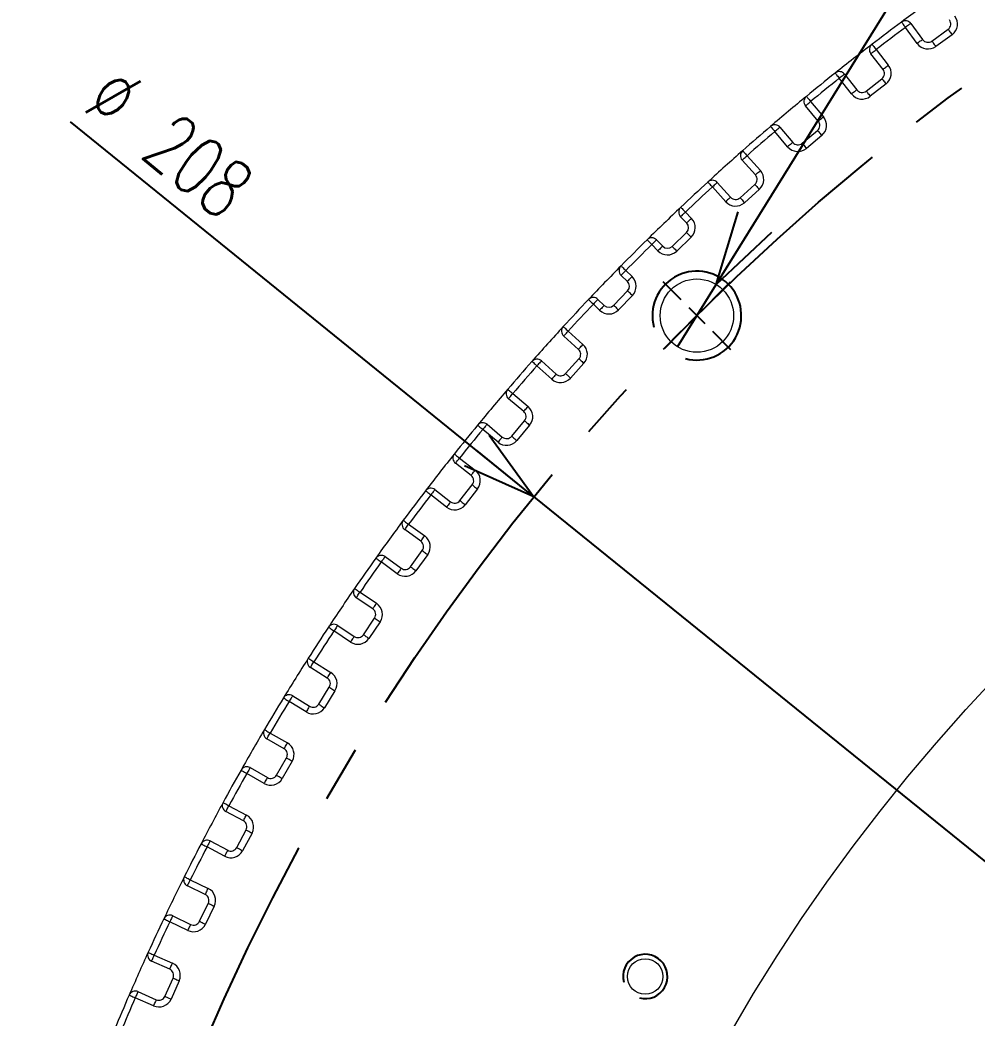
# Model space of a CAD drawing. Header units: millimetres. Extents: x 37 to 851, y 144 to 480.
# Drawn here: x 599.01 to 642.08, y 361.48 to 406.4 of the extents above; entities that cross this region are included whole.
import ezdxf

# ---------------------------------------------------------------- set-up
doc = ezdxf.new("R2010")
doc.units = ezdxf.units.MM
doc.linetypes.add('CENTERX2', pattern=[20.32, 12.7, -2.54, 2.54, -2.54])
doc.layers.add('FORMAT', color=7, linetype='Continuous')
doc.styles.add('SLDTEXTSTYLE0', font='TXT', dxfattribs={"width": 0.7, "bigfont": 'bigfont'})
doc.styles.add('SLDTEXTSTYLE1', font='TXT', dxfattribs={"width": 0.633333, "bigfont": 'bigfont'})
doc.dimstyles.new('SLDDIMSTYLE4', dxfattribs={"dimtxt": 3.031684, "dimasz": 3.302, "dimexe": 0, "dimexo": 0.0625, "dimgap": 0.757921, "dimtad": 1, "dimdec": 1, "dimrnd": 1e-09, "dimzin": 12, "dimdsep": 46, "dimtxsty": 'SLDTEXTSTYLE0', "dimblk1": 'NONE', "dimblk2": 'OPEN30', "dimsah": 1, "dimcen": 0, "dimadec": 0, "dimazin": 3, "dimtfac": 1, "dimtdec": 1, "dimtmove": 0, "dimatfit": 3, "dimldrblk": 'NONE', "dimfxl": 1, "dimfrac": 2, "dimtolj": 1, "dimtzin": 12, "dimarcsym": 0})
doc.dimstyles.new('SLDDIMSTYLE6', dxfattribs={"dimtxt": 3.031684, "dimasz": 3.302, "dimexe": 0, "dimexo": 0.0625, "dimgap": 0.757921, "dimtad": 0, "dimtih": 1, "dimtoh": 1, "dimdec": 0, "dimrnd": 1e-09, "dimzin": 12, "dimdsep": 46, "dimtxsty": 'SLDTEXTSTYLE0', "dimblk1": 'NONE', "dimblk2": 'OPEN30', "dimsah": 1, "dimcen": 0, "dimadec": 0, "dimazin": 3, "dimtfac": 1, "dimtdec": 1, "dimtmove": 0, "dimatfit": 3, "dimldrblk": 'NONE', "dimfxl": 1, "dimfrac": 2, "dimtolj": 1, "dimtzin": 12, "dimarcsym": 0})

# ---------------------------------------------------------------- blocks, each defined once
blk = doc.blocks.new('_OPEN30')
at = {"color": 0, "linetype": 'ByBlock', "lineweight": -2}
for p, q in [((-1, 0.267949), (0, 0)), ((0, 0), (-1, -0.267949)), ((0, 0), (-1, 0))]:
    blk.add_line(p, q, dxfattribs=at)
blk = doc.blocks.new('*D12')
at = {"layer": 'FORMAT'}
for q in [(601.281, 401.808), (783.884, 254.165)]:
    blk.add_line((622.14, 384.943), q, dxfattribs=at)
at = {"layer": 'FORMAT', "xscale": 3.302, "yscale": 3.302, "rotation": 321.0429598271}
blk.add_blockref('_OPEN30', (622.14, 384.943, 0.1), dxfattribs=at)
at = {"layer": 'FORMAT', "char_height": 2.6458, "attachment_point": 1, "rotation": 321.043, "style": 'SLDTEXTSTYLE0'}
for s, insert in [('%%c', (603.425, 404.46, 0.1)), ('208', (606.031, 402.353, 0.1))]:
    blk.add_mtext(s, dxfattribs=dict(at, insert=insert))
blk = doc.blocks.new('_NONE')
blk = doc.blocks.new('*D14')
at = {"layer": 'FORMAT'}
for p, q in [((630.343, 394.495), (679.401, 473.598)), ((679.401, 473.598), (690.906, 473.598)), ((628.603, 391.691), (630.343, 394.495))]:
    blk.add_line(p, q, dxfattribs=at)
at = {"layer": 'FORMAT', "xscale": 3.302, "yscale": 3.302, "rotation": 238.193453906}
blk.add_blockref('_OPEN30', (630.343, 394.495, 53.59), dxfattribs=at)
at = {"layer": 'FORMAT', "insert": (680.989, 477.009, 53.59), "char_height": 2.6458, "attachment_point": 1, "style": 'SLDTEXTSTYLE1'}
blk.add_mtext('4 x M4', dxfattribs=at)
blk = doc.blocks.new('SW_CENTERMARKSYMBOL_3')
at = {"layer": 'FORMAT', "color": 0}
for p, q in [((-0.707, 0.707), (-1.52, 1.52)), ((0.707, 0.707), (1.52, 1.52)), ((0, 0), (-0.354, 0.354)), ((0, 0), (-0.354, -0.354)), ((0, 0), (0.354, 0.354)), ((0, 0), (0.354, -0.354)), ((-0.707, -0.707), (-1.52, -1.52)), ((0.707, -0.707), (1.52, -1.52))]:
    blk.add_line(p, q, dxfattribs=at)

msp = doc.modelspace()

# ---------------------------------------------------------------- linework, layer by layer
at = {"color": 7, "linetype": 'Continuous', "lineweight": 15}
for p, q in [((639.38731, 405.33971), (638.86131, 406.06369)), ((639.10401, 406.24002), (639.63001, 405.51605)), ((640.04905, 405.44968), (640.77717, 405.97868)), ((640.95351, 405.73598), (640.22539, 405.20697)), ((637.8506, 404.17517), (637.29966, 404.88034)), ((637.53606, 405.06504), (638.08701, 404.35987)), ((636.11764, 403.95685), (636.66859, 403.25167)), ((636.43218, 403.06697), (635.88124, 403.77215)), ((637.08969, 403.19997), (637.7989, 403.75407)), ((637.9836, 403.51766), (637.27439, 402.96357)), ((634.93706, 401.8495), (634.36184, 402.53502)), ((634.59165, 402.72786), (635.16687, 402.04235)), ((633.21277, 401.57085), (633.78799, 400.88532)), ((633.55817, 400.69249), (632.98296, 401.37801)), ((634.21064, 400.84835), (634.90008, 401.42686)), ((635.09292, 401.19704), (634.40348, 400.61853)), ((631.7306, 400.28935), (632.3294, 399.62432)), ((632.10645, 399.42359), (631.50766, 400.08861)), ((630.76879, 398.21915), (630.17, 398.88418)), ((630.39294, 399.08491), (630.99173, 398.41989)), ((631.41542, 398.39769), (632.08425, 398.9999)), ((632.28498, 398.77696), (631.61616, 398.17474)), ((629.0149, 397.26002), (628.74059, 397.54408)), ((628.9564, 397.75247), (629.23071, 397.46842)), ((628.36009, 396.21063), (629.0075, 396.83582)), ((629.21589, 396.62002), (628.56849, 395.99483)), ((627.72009, 396.00964), (627.44579, 396.2937)), ((627.66158, 396.50209), (627.93589, 396.21804)), ((626.34808, 394.63022), (626.06402, 394.90453)), ((626.27242, 395.12033), (626.55647, 394.84602)), ((625.73029, 393.55861), (626.35548, 394.20602)), ((626.57128, 393.99762), (625.94609, 393.35022)), ((625.09769, 393.33541), (624.81364, 393.60971)), ((625.02203, 393.82552), (625.30609, 393.55121)), ((624.14622, 391.57438), (623.4812, 392.17317)), ((623.68193, 392.39611), (624.34696, 391.79732)), ((622.94179, 390.23672), (622.27676, 390.83551)), ((622.4775, 391.05846), (623.14252, 390.45966)), ((623.56621, 390.48186), (624.16842, 391.15069)), ((624.39137, 390.94995), (623.78915, 390.28113)), ((621.1881, 389.58315), (621.87362, 389.00794)), ((621.68079, 388.77812), (620.99527, 389.35334)), ((620.03109, 388.20427), (620.71661, 387.62905)), ((621.13926, 387.66603), (621.71776, 388.35547)), ((621.94758, 388.16263), (621.36907, 387.47319)), ((620.52376, 387.39924), (619.83825, 387.97446)), ((619.31444, 385.89752), (618.60926, 386.44847)), ((618.79396, 386.68487), (619.49914, 386.13393)), ((618.81205, 384.76722), (619.36614, 385.47642)), ((618.20625, 384.4791), (617.50107, 385.03005)), ((617.68577, 385.26645), (618.39095, 384.71551)), ((619.60254, 385.29172), (619.04845, 384.58252)), ((616.50242, 383.7048), (617.2264, 383.1788)), ((617.05006, 382.9361), (616.32609, 383.4621)), ((615.44441, 382.24857), (616.16839, 381.72257)), ((616.58743, 381.78894), (617.11643, 382.51706)), ((617.35914, 382.34073), (616.83013, 381.61261)), ((615.99205, 381.47987), (615.26808, 382.00587)), ((614.31629, 380.64657), (615.05818, 380.14616)), ((614.89042, 379.89745), (614.14853, 380.39786)), ((613.30975, 379.15431), (614.05163, 378.65389)), ((614.4681, 378.73485), (614.97138, 379.48098)), ((615.22009, 379.31322), (614.71681, 378.56709)), ((613.88387, 378.40518), (613.14198, 378.90559)), ((612.23822, 377.51392), (612.99712, 377.0397)), ((612.83815, 376.78529), (612.07924, 377.2595)), ((611.28437, 375.98743), (612.04327, 375.51321)), ((612.45666, 375.60865), (612.93358, 376.37189)), ((613.188, 376.21292), (612.71107, 375.44968)), ((611.88429, 375.2588), (611.12539, 375.73301)), ((610.27074, 374.31064), (611.04573, 373.8632)), ((610.89573, 373.60339), (610.12073, 374.05083)), ((610.55554, 372.41416), (611.00554, 373.19358)), ((611.26534, 373.04358), (610.81534, 372.26416)), ((609.99573, 372.04454), (609.22074, 372.49199)), ((609.37074, 372.75179), (610.14573, 372.30435)), ((608.41625, 371.04065), (609.20638, 370.62053)), ((609.06554, 370.35564), (608.27541, 370.77577)), ((608.76706, 369.15527), (609.18958, 369.94992)), ((609.45447, 369.80908), (609.03194, 369.01442)), ((607.5712, 369.45134), (608.36133, 369.03122)), ((608.22049, 368.76634), (607.43036, 369.18646)), ((607.34982, 367.04601), (606.5455, 367.43829)), ((606.67701, 367.70793), (607.48133, 367.31564)), ((607.09341, 365.83594), (607.48794, 366.64486)), ((607.75758, 366.51335), (607.36304, 365.70443)), ((605.88795, 366.0901), (606.69226, 365.69781)), ((606.56075, 365.42818), (605.75643, 365.82047)), ((605.05514, 364.31655), (605.87266, 363.95257)), ((605.75064, 363.6785), (604.93313, 364.04248)), ((605.53662, 362.46023), (605.90268, 363.28242)), ((606.17675, 363.1604), (605.81069, 362.33821)), ((604.32302, 362.67216), (605.14054, 362.30819)), ((605.01851, 362.03412), (604.20099, 362.3981))]:
    msp.add_line(p, q, dxfattribs=at)
at = {"color": 7, "linetype": 'Continuous', "lineweight": 15, "flags": 128}
for points in [[(638.68262, 406.30466), (638.68605, 406.30003), (638.69622, 406.28632), (638.71273, 406.26405), (638.73496, 406.23408), (638.76203, 406.19757), (638.79293, 406.1559), (638.82645, 406.1107), (638.86131, 406.06369)], [(639.10401, 406.24002), (639.09935, 406.23663), (639.08554, 406.2266), (639.06311, 406.2103), (639.03293, 406.18837), (638.99615, 406.16165), (638.95419, 406.13117), (638.90866, 406.09809), (638.86131, 406.06369)], [(640.77717, 405.97868), (640.78056, 405.97402), (640.79059, 405.96021), (640.80689, 405.93778), (640.82882, 405.9076), (640.85554, 405.87082), (640.88603, 405.82886), (640.9191, 405.78333), (640.95351, 405.73598)], [(637.35368, 405.30324), (637.35718, 405.29865), (637.36756, 405.2851), (637.38441, 405.26309), (637.4071, 405.23347), (637.43473, 405.19737), (637.46626, 405.15619), (637.50048, 405.11151), (637.53606, 405.06504)], [(639.63001, 405.51605), (639.62535, 405.51266), (639.61154, 405.50262), (639.58911, 405.48633), (639.55892, 405.4644), (639.52215, 405.43767), (639.48019, 405.40719), (639.43466, 405.37411), (639.38731, 405.33971)], [(640.04905, 405.44968), (640.05244, 405.44501), (640.06248, 405.4312), (640.07877, 405.40877), (640.1007, 405.37859), (640.12743, 405.34181), (640.15791, 405.29985), (640.19099, 405.25432), (640.22539, 405.20697)], [(637.29966, 404.88034), (637.3042, 404.88389), (637.31766, 404.8944), (637.3395, 404.91147), (637.3689, 404.93444), (637.40472, 404.96242), (637.4456, 404.99436), (637.48994, 405.02901), (637.53606, 405.06504)], [(637.8506, 404.17517), (637.85515, 404.17871), (637.8686, 404.18923), (637.89044, 404.20629), (637.91984, 404.22926), (637.95567, 404.25725), (637.99654, 404.28918), (638.04088, 404.32383), (638.08701, 404.35987)], [(635.69425, 404.00675), (635.69784, 404.00224), (635.70848, 403.98889), (635.72576, 403.96721), (635.74902, 403.93803), (635.77735, 403.90248), (635.80968, 403.86193), (635.84476, 403.81792), (635.88124, 403.77215)], [(636.11764, 403.95685), (636.1131, 403.9533), (636.09965, 403.94279), (636.0778, 403.92572), (636.0484, 403.90275), (636.01258, 403.87477), (635.97171, 403.84283), (635.92736, 403.80818), (635.88124, 403.77215)], [(637.7989, 403.75407), (637.80245, 403.74952), (637.81296, 403.73607), (637.83002, 403.71422), (637.85299, 403.68482), (637.88099, 403.649), (637.91292, 403.60812), (637.94756, 403.56378), (637.9836, 403.51766)], [(634.40107, 402.95954), (634.40472, 402.9551), (634.41557, 402.94191), (634.43319, 402.9205), (634.45689, 402.89168), (634.48576, 402.85658), (634.51872, 402.81652), (634.55447, 402.77306), (634.59165, 402.72786)], [(636.66859, 403.25167), (636.66405, 403.24813), (636.65059, 403.23761), (636.62875, 403.22055), (636.59935, 403.19758), (636.56352, 403.16959), (636.52265, 403.13766), (636.4783, 403.103), (636.43218, 403.06697)], [(637.08969, 403.19997), (637.09324, 403.19543), (637.10375, 403.18197), (637.12082, 403.16013), (637.14379, 403.13073), (637.17177, 403.09491), (637.20371, 403.05403), (637.23835, 403.00969), (637.27439, 402.96357)], [(634.36184, 402.53502), (634.36626, 402.53874), (634.37933, 402.5497), (634.40057, 402.56752), (634.42915, 402.59151), (634.46397, 402.62073), (634.50371, 402.65407), (634.54681, 402.69024), (634.59165, 402.72786)], [(634.93706, 401.8495), (634.94147, 401.85321), (634.95455, 401.86419), (634.97579, 401.882), (635.00437, 401.90599), (635.03919, 401.93521), (635.07893, 401.96855), (635.12204, 402.00472), (635.16687, 402.04235)], [(632.78789, 401.60593), (632.79164, 401.60155), (632.80274, 401.58858), (632.82077, 401.56752), (632.84503, 401.53917), (632.87458, 401.50464), (632.90831, 401.46523), (632.9449, 401.42247), (632.98296, 401.37801)], [(633.21277, 401.57085), (633.20835, 401.56714), (633.19528, 401.55617), (633.17405, 401.53835), (633.14546, 401.51436), (633.11063, 401.48514), (633.07091, 401.45181), (633.02779, 401.41563), (632.98296, 401.37801)], [(634.90008, 401.42686), (634.90379, 401.42244), (634.91476, 401.40936), (634.93258, 401.38813), (634.95656, 401.35955), (634.98578, 401.32472), (635.01912, 401.28499), (635.05529, 401.24188), (635.09292, 401.19704)], [(633.78799, 400.88532), (633.78358, 400.88162), (633.77049, 400.87065), (633.74926, 400.85283), (633.72068, 400.82885), (633.68586, 400.79962), (633.64612, 400.76629), (633.60301, 400.73011), (633.55817, 400.69249)], [(634.21064, 400.84835), (634.21435, 400.84394), (634.22532, 400.83085), (634.24314, 400.80962), (634.26712, 400.78104), (634.29634, 400.74621), (634.32968, 400.70648), (634.36585, 400.66337), (634.40348, 400.61853)], [(631.50766, 400.08861), (631.51194, 400.09247), (631.52463, 400.10389), (631.54523, 400.12244), (631.57296, 400.1474), (631.60674, 400.17782), (631.64528, 400.21253), (631.68711, 400.25019), (631.7306, 400.28935)], [(631.53205, 400.51424), (631.53586, 400.50992), (631.54716, 400.49712), (631.56551, 400.47634), (631.5902, 400.44837), (631.62029, 400.41429), (631.65462, 400.37541), (631.69186, 400.33322), (631.7306, 400.28935)], [(632.10645, 399.42359), (632.11074, 399.42744), (632.12342, 399.43887), (632.14402, 399.45741), (632.17175, 399.48238), (632.20554, 399.5128), (632.24408, 399.54751), (632.2859, 399.58516), (632.3294, 399.62432)], [(629.96709, 399.10515), (629.971, 399.10091), (629.98254, 399.08833), (630.00129, 399.06791), (630.02652, 399.04043), (630.05727, 399.00694), (630.09235, 398.96874), (630.13042, 398.92729), (630.17, 398.88418)], [(630.39294, 399.08491), (630.38866, 399.08106), (630.37597, 399.06963), (630.35537, 399.05109), (630.32764, 399.02612), (630.29386, 398.9957), (630.25532, 398.961), (630.21349, 398.92334), (630.17, 398.88418)], [(632.08425, 398.9999), (632.0881, 398.99562), (632.09953, 398.98293), (632.11807, 398.96233), (632.14304, 398.93461), (632.17346, 398.90082), (632.20817, 398.86228), (632.24582, 398.82046), (632.28498, 398.77696)], [(630.99173, 398.41989), (630.98745, 398.41603), (630.97476, 398.40461), (630.95416, 398.38606), (630.92644, 398.3611), (630.89265, 398.33068), (630.85411, 398.29597), (630.81229, 398.25831), (630.76879, 398.21915)], [(631.41542, 398.39769), (631.41928, 398.3934), (631.4307, 398.38072), (631.44925, 398.36011), (631.47421, 398.33239), (631.50463, 398.2986), (631.53934, 398.26006), (631.57699, 398.21823), (631.61616, 398.17474)], [(628.75011, 397.9703), (628.75408, 397.96611), (628.76581, 397.95372), (628.78488, 397.93359), (628.81053, 397.9065), (628.84179, 397.87349), (628.87746, 397.83583), (628.91615, 397.79497), (628.9564, 397.75247)], [(628.74059, 397.54408), (628.74474, 397.54808), (628.75702, 397.55994), (628.77697, 397.5792), (628.8038, 397.60512), (628.8365, 397.6367), (628.87382, 397.67272), (628.91429, 397.71182), (628.9564, 397.75247)], [(629.0149, 397.26002), (629.01905, 397.26403), (629.03133, 397.27589), (629.05127, 397.29514), (629.07811, 397.32106), (629.11081, 397.35264), (629.14812, 397.38867), (629.1886, 397.42776), (629.23071, 397.46842)], [(629.0075, 396.83582), (629.0115, 396.83168), (629.02336, 396.8194), (629.04262, 396.79946), (629.06854, 396.77262), (629.10012, 396.73992), (629.13614, 396.70261), (629.17524, 396.66213), (629.21589, 396.62002)], [(627.23529, 396.50745), (627.23934, 396.50335), (627.25132, 396.49118), (627.27076, 396.47143), (627.29695, 396.44485), (627.32884, 396.41245), (627.36523, 396.3755), (627.40472, 396.3354), (627.44579, 396.2937)], [(627.66158, 396.50209), (627.65744, 396.49809), (627.64516, 396.48623), (627.62522, 396.46697), (627.59838, 396.44105), (627.56568, 396.40947), (627.52837, 396.37345), (627.48788, 396.33435), (627.44579, 396.2937)], [(627.93589, 396.21804), (627.93175, 396.21403), (627.91946, 396.20217), (627.89953, 396.18291), (627.87269, 396.157), (627.83998, 396.12542), (627.80268, 396.08939), (627.76219, 396.05029), (627.72009, 396.00964)], [(628.36009, 396.21063), (628.3641, 396.20649), (628.37595, 396.19421), (628.39521, 396.17426), (628.42113, 396.14743), (628.45271, 396.11473), (628.48874, 396.07741), (628.52783, 396.03693), (628.56849, 395.99483)], [(626.05866, 395.33082), (626.06276, 395.32677), (626.07493, 395.31479), (626.09468, 395.29535), (626.12127, 395.26917), (626.15366, 395.23727), (626.19062, 395.20088), (626.23071, 395.16139), (626.27242, 395.12033)], [(626.06402, 394.90453), (626.06802, 394.90867), (626.07989, 394.92096), (626.09915, 394.94089), (626.12506, 394.96773), (626.15664, 395.00043), (626.19266, 395.03774), (626.23176, 395.07823), (626.27242, 395.12033)], [(626.34808, 394.63022), (626.35208, 394.63436), (626.36394, 394.64665), (626.3832, 394.66659), (626.40911, 394.69342), (626.44069, 394.72613), (626.47672, 394.76344), (626.51582, 394.80392), (626.55647, 394.84602)], [(626.35548, 394.20602), (626.35962, 394.20201), (626.3719, 394.19016), (626.39185, 394.1709), (626.41869, 394.14498), (626.45139, 394.1134), (626.4887, 394.07737), (626.52918, 394.03828), (626.57128, 393.99762)], [(624.59581, 393.816), (624.6, 393.81203), (624.61239, 393.8003), (624.63252, 393.78123), (624.65961, 393.75558), (624.69262, 393.72432), (624.73028, 393.68865), (624.77114, 393.64996), (624.81364, 393.60971)], [(625.02203, 393.82552), (625.01803, 393.82137), (625.00617, 393.80909), (624.98691, 393.78915), (624.96099, 393.76231), (624.92941, 393.72961), (624.89339, 393.6923), (624.85429, 393.65182), (624.81364, 393.60971)], [(625.30609, 393.55121), (625.30208, 393.54706), (625.29022, 393.53478), (625.27097, 393.51484), (625.24505, 393.488), (625.21347, 393.4553), (625.17744, 393.41799), (625.13835, 393.37751), (625.09769, 393.33541)], [(625.73029, 393.55861), (625.73443, 393.55461), (625.74671, 393.54275), (625.76666, 393.5235), (625.79349, 393.49757), (625.82619, 393.46599), (625.86351, 393.42997), (625.90398, 393.39088), (625.94609, 393.35022)], [(623.46096, 392.59902), (623.4652, 392.59512), (623.47778, 392.58357), (623.4982, 392.56482), (623.52568, 392.53959), (623.55917, 392.50884), (623.59737, 392.47376), (623.63882, 392.4357), (623.68193, 392.39611)], [(623.4812, 392.17317), (623.48505, 392.17745), (623.49648, 392.19014), (623.51502, 392.21074), (623.53999, 392.23847), (623.57041, 392.27225), (623.60512, 392.31079), (623.64277, 392.35262), (623.68193, 392.39611)], [(624.14622, 391.57438), (624.15008, 391.57866), (624.1615, 391.59135), (624.18005, 391.61195), (624.20501, 391.63968), (624.23543, 391.67346), (624.27014, 391.71201), (624.3078, 391.75383), (624.34696, 391.79732)], [(622.05187, 391.03406), (622.05619, 391.03025), (622.06899, 391.01895), (622.08977, 391.0006), (622.11774, 390.97591), (622.15182, 390.94582), (622.1907, 390.91149), (622.23289, 390.87425), (622.27676, 390.83551)], [(622.4775, 391.05846), (622.47364, 391.05417), (622.46222, 391.04148), (622.44367, 391.02088), (622.41871, 390.99315), (622.38829, 390.95937), (622.35358, 390.92083), (622.31592, 390.879), (622.27676, 390.83551)], [(624.16842, 391.15069), (624.17271, 391.14683), (624.1854, 391.13541), (624.206, 391.11686), (624.23372, 391.0919), (624.26751, 391.06148), (624.30605, 391.02678), (624.34788, 390.98912), (624.39137, 390.94995)], [(623.14252, 390.45966), (623.13867, 390.45538), (623.12724, 390.44269), (623.1087, 390.42209), (623.08373, 390.39436), (623.05331, 390.36057), (623.01861, 390.32203), (622.98095, 390.28021), (622.94179, 390.23672)], [(623.56621, 390.48186), (623.57049, 390.47801), (623.58318, 390.46658), (623.60378, 390.44804), (623.63151, 390.42307), (623.66529, 390.39265), (623.70384, 390.35794), (623.74566, 390.32029), (623.78915, 390.28113)], [(620.96018, 389.77822), (620.96456, 389.77447), (620.97753, 389.76337), (620.99859, 389.74534), (621.02694, 389.72108), (621.06147, 389.69153), (621.10088, 389.6578), (621.14364, 389.62121), (621.1881, 389.58315)], [(620.99527, 389.35334), (620.99897, 389.35776), (621.00994, 389.37083), (621.02777, 389.39207), (621.05175, 389.42065), (621.08097, 389.45548), (621.1143, 389.4952), (621.15048, 389.53832), (621.1881, 389.58315)], [(621.68079, 388.77812), (621.68449, 388.78253), (621.69546, 388.79562), (621.71329, 388.81685), (621.73726, 388.84543), (621.76649, 388.88026), (621.79982, 388.91999), (621.836, 388.9631), (621.87362, 389.00794)], [(619.60657, 388.16505), (619.61102, 388.16139), (619.6242, 388.15054), (619.64561, 388.13293), (619.67443, 388.10923), (619.70953, 388.08035), (619.74959, 388.04739), (619.79305, 388.01164), (619.83825, 387.97446)], [(620.03109, 388.20427), (620.02738, 388.19985), (620.01641, 388.18678), (619.99859, 388.16554), (619.9746, 388.13696), (619.94538, 388.10214), (619.91204, 388.06241), (619.87587, 388.0193), (619.83825, 387.97446)], [(621.71776, 388.35547), (621.72217, 388.35176), (621.73526, 388.34079), (621.75649, 388.32298), (621.78507, 388.29899), (621.8199, 388.26977), (621.85963, 388.23643), (621.90274, 388.20026), (621.94758, 388.16263)], [(620.71661, 387.62905), (620.7129, 387.62464), (620.70192, 387.61156), (620.68411, 387.59032), (620.66012, 387.56174), (620.6309, 387.52692), (620.59756, 387.48718), (620.56139, 387.44407), (620.52376, 387.39924)], [(621.13926, 387.66603), (621.14367, 387.66232), (621.15675, 387.65135), (621.17798, 387.63354), (621.20656, 387.60955), (621.24139, 387.58033), (621.28112, 387.54699), (621.32423, 387.51082), (621.36907, 387.47319)], [(618.55937, 386.87186), (618.56387, 386.86827), (618.57723, 386.85763), (618.59891, 386.84035), (618.62808, 386.81709), (618.66363, 386.78876), (618.70418, 386.75643), (618.74819, 386.72135), (618.79396, 386.68487)], [(618.60926, 386.44847), (618.61281, 386.45301), (618.62332, 386.46646), (618.64039, 386.48831), (618.66336, 386.51771), (618.69135, 386.55353), (618.72328, 386.5944), (618.75793, 386.63875), (618.79396, 386.68487)], [(619.31444, 385.89752), (619.31798, 385.90207), (619.3285, 385.91552), (619.34557, 385.93737), (619.36854, 385.96677), (619.39652, 386.00259), (619.42845, 386.04346), (619.46311, 386.08781), (619.49914, 386.13393)], [(619.36614, 385.47642), (619.37068, 385.47287), (619.38414, 385.46236), (619.40598, 385.44529), (619.43538, 385.42232), (619.47121, 385.39434), (619.51208, 385.36241), (619.55643, 385.32776), (619.60254, 385.29172)], [(617.26288, 385.21243), (617.26746, 385.20893), (617.28101, 385.19855), (617.30302, 385.1817), (617.33264, 385.15901), (617.36874, 385.13138), (617.40992, 385.09985), (617.4546, 385.06563), (617.50107, 385.03005)], [(617.68577, 385.26645), (617.68222, 385.26191), (617.67171, 385.24846), (617.65464, 385.22661), (617.63167, 385.19721), (617.60369, 385.16139), (617.57175, 385.12051), (617.5371, 385.07617), (617.50107, 385.03005)], [(618.39095, 384.71551), (618.3874, 384.71096), (618.37689, 384.69752), (618.35982, 384.67567), (618.33685, 384.64627), (618.30886, 384.61044), (618.27693, 384.56957), (618.24228, 384.52523), (618.20625, 384.4791)], [(618.81205, 384.76722), (618.81659, 384.76366), (618.83005, 384.75316), (618.85189, 384.73609), (618.88129, 384.71312), (618.91711, 384.68512), (618.95799, 384.65319), (619.00233, 384.61855), (619.04845, 384.58252)], [(616.26145, 383.88349), (616.26608, 383.88006), (616.27979, 383.86989), (616.30206, 383.85338), (616.33203, 383.83115), (616.36855, 383.80408), (616.41021, 383.77318), (616.45541, 383.73966), (616.50242, 383.7048)], [(616.32609, 383.4621), (616.32948, 383.46676), (616.33951, 383.48057), (616.35581, 383.503), (616.37774, 383.53318), (616.40446, 383.56996), (616.43494, 383.61192), (616.46803, 383.65745), (616.50242, 383.7048)], [(617.05006, 382.9361), (617.05345, 382.94077), (617.06349, 382.95457), (617.07979, 382.977), (617.10171, 383.00719), (617.12844, 383.04396), (617.15892, 383.08592), (617.192, 383.13146), (617.2264, 383.1788)], [(615.44441, 382.24857), (615.44102, 382.2439), (615.43099, 382.2301), (615.41469, 382.20767), (615.39277, 382.17748), (615.36605, 382.14071), (615.33556, 382.09875), (615.30248, 382.05321), (615.26808, 382.00587)], [(617.11643, 382.51706), (617.1211, 382.51367), (617.13491, 382.50363), (617.15734, 382.48734), (617.18752, 382.46541), (617.2243, 382.43869), (617.26626, 382.40821), (617.31179, 382.37512), (617.35914, 382.34073)], [(615.02366, 382.17983), (615.02836, 382.17648), (615.04227, 382.16658), (615.06486, 382.15051), (615.09525, 382.12888), (615.13229, 382.10252), (615.17454, 382.07244), (615.2204, 382.0398), (615.26808, 382.00587)], [(616.58743, 381.78894), (616.59209, 381.78555), (616.60591, 381.77552), (616.62833, 381.75923), (616.65851, 381.7373), (616.69529, 381.71057), (616.73725, 381.68009), (616.78278, 381.64701), (616.83013, 381.61261)], [(616.16839, 381.72257), (616.165, 381.71791), (616.15497, 381.7041), (616.13867, 381.68167), (616.11674, 381.65149), (616.09002, 381.61471), (616.05953, 381.57275), (616.02645, 381.52722), (615.99205, 381.47987)], [(614.06923, 380.81675), (614.07398, 380.81348), (614.08803, 380.80379), (614.11086, 380.78807), (614.14159, 380.76691), (614.17903, 380.74112), (614.22174, 380.7117), (614.26809, 380.67977), (614.31629, 380.64657)], [(614.14853, 380.39786), (614.15176, 380.40264), (614.1613, 380.4168), (614.17681, 380.43978), (614.19767, 380.47071), (614.22309, 380.5084), (614.25209, 380.5514), (614.28356, 380.59805), (614.31629, 380.64657)], [(614.89042, 379.89745), (614.89364, 379.90223), (614.90319, 379.91638), (614.91869, 379.93937), (614.93956, 379.9703), (614.96498, 380.00799), (614.99398, 380.05098), (615.02545, 380.09764), (615.05818, 380.14616)], [(613.30975, 379.15431), (613.30652, 379.14953), (613.29698, 379.13537), (613.28147, 379.11239), (613.26061, 379.08146), (613.23519, 379.04377), (613.20618, 379.00077), (613.17471, 378.95412), (613.14198, 378.90559)], [(614.97138, 379.48098), (614.97616, 379.47776), (614.99031, 379.46821), (615.01329, 379.45271), (615.04422, 379.43185), (615.08191, 379.40643), (615.12491, 379.37742), (615.17156, 379.34595), (615.22009, 379.31322)], [(612.89165, 379.07092), (612.89646, 379.06774), (612.91071, 379.05833), (612.93384, 379.04306), (612.96497, 379.0225), (613.00291, 378.99744), (613.04619, 378.96886), (613.09315, 378.93785), (613.14198, 378.90559)], [(614.05163, 378.65389), (614.04841, 378.64912), (614.03886, 378.63496), (614.02336, 378.61198), (614.0025, 378.58105), (613.97708, 378.54336), (613.94808, 378.50036), (613.9166, 378.45371), (613.88387, 378.40518)], [(614.4681, 378.73485), (614.47288, 378.73162), (614.48704, 378.72208), (614.51002, 378.70657), (614.54095, 378.68571), (614.57864, 378.66029), (614.62164, 378.63129), (614.66829, 378.59982), (614.71681, 378.56709)], [(611.98536, 377.67536), (611.99023, 377.67226), (612.00461, 377.66307), (612.02798, 377.64815), (612.05942, 377.62808), (612.09774, 377.60361), (612.14146, 377.5757), (612.18889, 377.54541), (612.23822, 377.51392)], [(612.07924, 377.2595), (612.08229, 377.26439), (612.09135, 377.27886), (612.10603, 377.30237), (612.1258, 377.33401), (612.14989, 377.37257), (612.17738, 377.41655), (612.2072, 377.46428), (612.23822, 377.51392)], [(612.83815, 376.78529), (612.8412, 376.79017), (612.85025, 376.80465), (612.86494, 376.82816), (612.88471, 376.8598), (612.9088, 376.89835), (612.93628, 376.94234), (612.9661, 376.99006), (612.99712, 377.0397)], [(611.28437, 375.98743), (611.28131, 375.98254), (611.27226, 375.96806), (611.25757, 375.94455), (611.2378, 375.91291), (611.21371, 375.87436), (611.18623, 375.83037), (611.1564, 375.78265), (611.12539, 375.73301)], [(612.93358, 376.37189), (612.93847, 376.36884), (612.95295, 376.35979), (612.97646, 376.3451), (613.0081, 376.32533), (613.04665, 376.30124), (613.09064, 376.27375), (613.13836, 376.24393), (613.188, 376.21292)], [(610.86944, 375.8895), (610.87435, 375.88649), (610.88892, 375.87759), (610.91257, 375.86313), (610.9444, 375.84367), (610.98318, 375.81995), (611.02744, 375.7929), (611.07545, 375.76354), (611.12539, 375.73301)], [(612.04327, 375.51321), (612.04021, 375.50832), (612.03116, 375.49385), (612.01647, 375.47034), (611.9967, 375.4387), (611.97261, 375.40014), (611.94513, 375.35616), (611.9153, 375.30843), (611.88429, 375.2588)], [(612.45666, 375.60865), (612.46154, 375.60559), (612.47602, 375.59655), (612.49953, 375.58186), (612.53117, 375.56209), (612.56973, 375.538), (612.61371, 375.51051), (612.66143, 375.48069), (612.71107, 375.44968)], [(610.0124, 374.46316), (610.01737, 374.46023), (610.03207, 374.45156), (610.05594, 374.43746), (610.08807, 374.41849), (610.12722, 374.39538), (610.17188, 374.36901), (610.22034, 374.34039), (610.27074, 374.31064)], [(610.12073, 374.05083), (610.12362, 374.05582), (610.13216, 374.07061), (610.14601, 374.09462), (610.16467, 374.12693), (610.1874, 374.16629), (610.21334, 374.21121), (610.24147, 374.25995), (610.27074, 374.31064)], [(610.89573, 373.60339), (610.89861, 373.60838), (610.90714, 373.62317), (610.92101, 373.64718), (610.93966, 373.67948), (610.96239, 373.71886), (610.98832, 373.76377), (611.01647, 373.81251), (611.04573, 373.8632)], [(611.00554, 373.19358), (611.01053, 373.1907), (611.02531, 373.18216), (611.04932, 373.1683), (611.08163, 373.14965), (611.121, 373.12692), (611.16592, 373.10098), (611.21466, 373.07284), (611.26534, 373.04358)], [(608.95948, 372.63944), (608.9645, 372.63661), (608.97936, 372.62822), (609.00351, 372.61459), (609.036, 372.59626), (609.07559, 372.57391), (609.12076, 372.54842), (609.16977, 372.52075), (609.22074, 372.49199)], [(609.37074, 372.75179), (609.36785, 372.7468), (609.35932, 372.73202), (609.34546, 372.70801), (609.3268, 372.6757), (609.30408, 372.63633), (609.27814, 372.59141), (609.25, 372.54267), (609.22074, 372.49199)], [(610.55554, 372.41416), (610.56053, 372.41128), (610.57531, 372.40274), (610.59932, 372.38888), (610.63163, 372.37022), (610.671, 372.3475), (610.71592, 372.32156), (610.76466, 372.29342), (610.81534, 372.26416)], [(610.14573, 372.30435), (610.14285, 372.29936), (610.13431, 372.28458), (610.12045, 372.26057), (610.10179, 372.22826), (610.07906, 372.18888), (610.05313, 372.14397), (610.02499, 372.09523), (609.99573, 372.04454)], [(608.15275, 371.18407), (608.15781, 371.18131), (608.17281, 371.17315), (608.19716, 371.1599), (608.22993, 371.14206), (608.26986, 371.12033), (608.31541, 371.09553), (608.36484, 371.06863), (608.41625, 371.04065)], [(608.27541, 370.77577), (608.27812, 370.78086), (608.28613, 370.79593), (608.29914, 370.82041), (608.31666, 370.85335), (608.338, 370.89349), (608.36235, 370.93928), (608.38877, 370.98897), (608.41625, 371.04065)], [(609.06554, 370.35564), (609.06825, 370.36074), (609.07626, 370.37581), (609.08928, 370.40029), (609.10679, 370.43323), (609.12814, 370.47337), (609.15249, 370.51916), (609.17891, 370.56885), (609.20638, 370.62053)], [(609.18958, 369.94992), (609.19467, 369.94721), (609.20974, 369.9392), (609.23423, 369.92618), (609.26717, 369.90867), (609.30731, 369.88733), (609.3531, 369.86297), (609.4028, 369.83655), (609.45447, 369.80908)], [(607.16411, 369.32471), (607.16923, 369.32205), (607.18438, 369.31419), (607.20899, 369.30141), (607.2421, 369.28422), (607.28244, 369.26327), (607.32847, 369.23937), (607.37842, 369.21343), (607.43036, 369.18646)], [(607.5712, 369.45134), (607.56849, 369.44626), (607.56048, 369.43118), (607.54747, 369.4067), (607.52995, 369.37376), (607.50861, 369.33362), (607.48426, 369.28783), (607.45784, 369.23814), (607.43036, 369.18646)], [(608.36133, 369.03122), (608.35863, 369.02613), (608.35061, 369.01106), (608.3376, 368.98658), (608.32009, 368.95364), (608.29874, 368.9135), (608.27439, 368.86771), (608.24797, 368.81801), (608.22049, 368.76634)], [(608.76706, 369.15527), (608.77215, 369.15256), (608.78722, 369.14454), (608.8117, 369.13153), (608.84464, 369.11402), (608.88478, 369.09267), (608.93058, 369.06832), (608.98027, 369.0419), (609.03194, 369.01442)], [(606.40867, 367.84207), (606.41382, 367.83949), (606.4291, 367.83186), (606.45389, 367.81946), (606.48726, 367.80278), (606.52793, 367.78245), (606.57432, 367.75926), (606.62466, 367.7341), (606.67701, 367.70793)], [(606.5455, 367.43829), (606.54802, 367.44348), (606.55551, 367.45882), (606.56766, 367.48374), (606.58402, 367.51727), (606.60395, 367.55813), (606.62669, 367.60475), (606.65136, 367.65533), (606.67701, 367.70793)], [(607.34982, 367.04601), (607.35234, 367.05118), (607.35982, 367.06653), (607.37198, 367.09145), (607.38833, 367.12498), (607.40826, 367.16584), (607.431, 367.21246), (607.45567, 367.26304), (607.48133, 367.31564)], [(607.48794, 366.64486), (607.49312, 366.64233), (607.50846, 366.63485), (607.53339, 366.62269), (607.56692, 366.60634), (607.60778, 366.58641), (607.65439, 366.56367), (607.70497, 366.539), (607.75758, 366.51335)], [(605.88795, 366.0901), (605.88541, 366.08492), (605.87793, 366.06958), (605.86578, 366.04466), (605.84943, 366.01113), (605.8295, 365.97027), (605.80676, 365.92365), (605.78209, 365.87307), (605.75643, 365.82047)], [(605.48553, 365.94934), (605.49073, 365.94687), (605.50615, 365.93953), (605.53118, 365.92762), (605.56488, 365.9116), (605.60593, 365.89206), (605.65276, 365.86978), (605.70358, 365.84561), (605.75643, 365.82047)], [(606.69226, 365.69781), (606.68973, 365.69263), (606.68225, 365.67729), (606.67009, 365.65237), (606.65374, 365.61884), (606.63381, 365.57798), (606.61107, 365.53136), (606.5864, 365.48078), (606.56075, 365.42818)], [(607.09341, 365.83594), (607.09859, 365.83341), (607.11393, 365.82593), (607.13885, 365.81378), (607.17238, 365.79742), (607.21324, 365.77749), (607.25986, 365.75476), (607.31044, 365.73008), (607.36304, 365.70443)], [(604.78228, 364.44123), (604.78753, 364.43884), (604.80305, 364.43174), (604.82827, 364.42022), (604.8622, 364.40472), (604.90355, 364.38582), (604.95072, 364.36426), (605.00191, 364.34087), (605.05514, 364.31655)], [(604.93313, 364.04248), (604.93547, 364.04775), (604.94241, 364.06334), (604.95369, 364.08867), (604.96887, 364.12276), (604.98735, 364.16429), (605.00845, 364.21167), (605.03134, 364.26308), (605.05514, 364.31655)], [(605.75064, 363.6785), (605.75298, 363.68377), (605.75992, 363.69937), (605.7712, 363.72469), (605.78638, 363.75878), (605.80487, 363.80031), (605.82597, 363.84769), (605.84885, 363.8991), (605.87266, 363.95257)], [(605.90268, 363.28242), (605.90794, 363.28007), (605.92355, 363.27313), (605.94887, 363.26186), (605.98295, 363.24668), (606.02449, 363.22819), (606.07187, 363.20709), (606.12327, 363.1842), (606.17675, 363.1604)], [(603.92576, 362.51745), (603.93105, 362.51515), (603.94671, 362.50836), (603.97214, 362.49733), (604.00637, 362.48249), (604.04808, 362.46441), (604.09567, 362.44377), (604.1473, 362.42139), (604.20099, 362.3981)], [(604.32302, 362.67216), (604.32067, 362.6669), (604.31373, 362.6513), (604.30246, 362.62598), (604.28728, 362.5919), (604.26879, 362.55036), (604.24769, 362.50298), (604.2248, 362.45157), (604.20099, 362.3981)], [(605.53662, 362.46023), (605.54188, 362.45788), (605.55748, 362.45094), (605.58281, 362.43966), (605.61689, 362.42449), (605.65842, 362.406), (605.7058, 362.3849), (605.75721, 362.36201), (605.81069, 362.33821)], [(605.14054, 362.30819), (605.13819, 362.30292), (605.13124, 362.28732), (605.11997, 362.262), (605.10479, 362.22791), (605.0863, 362.18638), (605.06521, 362.139), (605.04231, 362.08759), (605.01851, 362.03412)]]:
    msp.add_lwpolyline(points, dxfattribs=at)
at = {"color": 7, "linetype": 'Continuous', "lineweight": 15}
for centre, radius in [((703.01224, 319.55387), 83), ((629.47314, 393.09298), 1.65), ((627.14842, 363.35387), 0.8)]:
    msp.add_circle(centre, radius, dxfattribs=at)
for centre, radius, start, end in [((703.01224, 319.55387), 108, 125.4413972, 126.5586028), ((640.60083, 406.22139), 0.6, 306, 36), ((703.01224, 319.55387), 108, 126.5586028, 127.4413972), ((703.01224, 319.55387), 107.7, 126.5586028, 127.4413972), ((638.86131, 406.06369), 0.3, 36, 126.558603), ((640.60083, 406.22139), 0.3, 306, 36), ((703.01224, 319.55387), 108, 127.4413972, 128.5586028), ((637.53606, 405.06504), 0.3, 127.441397, 218), ((639.87272, 405.69238), 0.6, 216, 306), ((639.87272, 405.69238), 0.3, 216, 306), ((637.6142, 403.99047), 0.6, 308, 38), ((703.01224, 319.55387), 108, 128.5586028, 129.4413972), ((635.88124, 403.77215), 0.3, 38, 128.558603), ((637.6142, 403.99047), 0.3, 308, 38), ((703.01224, 319.55387), 107.7, 128.5586028, 129.4413972), ((703.01224, 319.55387), 108, 129.4413972, 130.5586028), ((634.59165, 402.72786), 0.3, 129.441397, 220), ((636.90499, 403.43637), 0.6, 218, 308), ((636.90499, 403.43637), 0.3, 218, 308), ((634.70724, 401.65667), 0.6, 310, 40), ((703.01224, 319.55387), 108, 130.5586028, 131.4413972), ((632.98296, 401.37801), 0.3, 40, 130.558603), ((634.70724, 401.65667), 0.3, 310, 40), ((703.01224, 319.55387), 107.7, 130.5586028, 131.4413972), ((634.0178, 401.07816), 0.6, 220, 310), ((634.0178, 401.07816), 0.3, 220, 310), ((703.01224, 319.55387), 108, 131.4413972, 132.5586028), ((631.7306, 400.28935), 0.3, 131.441397, 222), ((631.88351, 399.22285), 0.3, 312, 42), ((631.88351, 399.22285), 0.6, 312, 42), ((703.01224, 319.55387), 108, 132.5586028, 133.4413972), ((703.01224, 319.55387), 107.7, 132.5586028, 133.4413972), ((630.17, 398.88418), 0.3, 42, 132.558603), ((631.21468, 398.62063), 0.3, 222, 312), ((703.01224, 319.55387), 108, 133.4413972, 134.5586028), ((628.9564, 397.75248), 0.3, 133.441397, 224), ((631.21468, 398.62063), 0.6, 222, 312), ((628.7991, 397.05163), 0.3, 314, 44), ((628.7991, 397.05163), 0.6, 314, 44), ((627.44578, 396.29369), 0.3, 44, 134.558603), ((703.01224, 319.55387), 108, 134.5586028, 135.4413972), ((703.01224, 319.55387), 107.7, 134.5586028, 135.4413972), ((628.1517, 396.42643), 0.3, 224, 314), ((628.1517, 396.42643), 0.6, 224, 314), ((703.01224, 319.55387), 108, 135.4413972, 136.5586028), ((626.27242, 395.12033), 0.3, 135.441397, 226), ((626.13968, 394.41442), 0.6, 316, 46), ((626.13968, 394.41442), 0.3, 316, 46), ((624.81364, 393.60971), 0.3, 46, 136.558603), ((703.01224, 319.55387), 108, 136.5586028, 137.4413972), ((703.01224, 319.55387), 107.7, 136.5586028, 137.4413972), ((625.51448, 393.76701), 0.3, 226, 316), ((625.51448, 393.76701), 0.6, 226, 316), ((703.01224, 319.55387), 108, 137.4413972, 138.5586028), ((623.68193, 392.39611), 0.3, 137.441397, 228), ((623.94548, 391.35143), 0.6, 318, 48), ((623.94548, 391.35143), 0.3, 318, 48), ((703.01224, 319.55387), 108, 138.5586028, 139.4413972), ((703.01224, 319.55387), 107.7, 138.5586028, 139.4413972), ((622.27676, 390.83551), 0.3, 48, 138.558603), ((623.34326, 390.6826), 0.3, 228, 318), ((623.34326, 390.6826), 0.6, 228, 318), ((703.01224, 319.55387), 108, 139.4413972, 140.5586028), ((621.1881, 389.58315), 0.3, 139.441397, 230), ((621.48795, 388.54831), 0.6, 320, 50), ((621.48795, 388.54831), 0.3, 320, 50), ((703.01224, 319.55387), 108, 140.5586028, 141.4413972), ((619.83825, 387.97446), 0.3, 50, 140.558603), ((703.01224, 319.55387), 107.7, 140.5586028, 141.4413972), ((620.90944, 387.85887), 0.3, 230, 320), ((620.90944, 387.85887), 0.6, 230, 320), ((703.01224, 319.55387), 108, 141.4413972, 142.5586028), ((618.79396, 386.68487), 0.3, 141.441397, 232), ((619.12974, 385.66112), 0.3, 322, 52), ((619.12974, 385.66112), 0.6, 322, 52), ((703.01224, 319.55387), 108, 142.5586028, 143.4413972), ((703.01224, 319.55387), 107.7, 142.5586028, 143.4413972), ((617.50107, 385.03005), 0.3, 52, 142.558603), ((618.57564, 384.95191), 0.6, 232, 322), ((618.57564, 384.95191), 0.3, 232, 322), ((703.01224, 319.55387), 108, 143.4413972, 144.5586028), ((616.50243, 383.7048), 0.3, 143.441397, 234), ((616.87373, 382.69339), 0.6, 324, 54), ((616.87373, 382.69339), 0.3, 324, 54), ((615.26808, 382.00587), 0.3, 54, 144.558603), ((703.01224, 319.55387), 108, 144.5586028, 145.4413972), ((703.01224, 319.55387), 107.7, 144.5586028, 145.4413972), ((616.34472, 381.96528), 0.3, 234, 324), ((616.34472, 381.96528), 0.6, 234, 324), ((703.01224, 319.55387), 108, 145.4413972, 146.5586028), ((614.31629, 380.64657), 0.3, 145.441397, 236), ((614.72267, 379.64874), 0.6, 326, 56), ((614.72267, 379.64874), 0.3, 326, 56), ((613.14199, 378.90559), 0.3, 56, 146.558603), ((703.01224, 319.55387), 108, 146.5586028, 147.4413972), ((703.01224, 319.55387), 107.7, 146.5586028, 147.4413972), ((614.21939, 378.90261), 0.3, 236, 326), ((614.21939, 378.90261), 0.6, 236, 326), ((703.01224, 319.55387), 108, 147.4413972, 148.5586028), ((612.23822, 377.51391), 0.3, 147.441397, 238), ((612.67917, 376.53087), 0.6, 328, 58), ((612.67917, 376.53087), 0.3, 328, 58), ((611.12539, 375.73301), 0.3, 58, 148.558603), ((703.01224, 319.55387), 108, 148.5586028, 149.4413972), ((703.01224, 319.55387), 107.7, 148.5586028, 149.4413972), ((612.20224, 375.76763), 0.3, 238, 328), ((612.20224, 375.76763), 0.6, 238, 328), ((703.01224, 319.55387), 108, 149.4413972, 150.5586028), ((610.27074, 374.31064), 0.3, 149.441397, 240), ((610.74573, 373.34358), 0.6, 330, 60), ((610.74573, 373.34358), 0.3, 330, 60), ((609.22074, 372.49198), 0.3, 60, 150.558603), ((703.01224, 319.55387), 108, 150.5586028, 151.4413972), ((703.01224, 319.55387), 107.7, 150.5586028, 151.4413972), ((610.29573, 372.56416), 0.3, 240, 330), ((610.29573, 372.56416), 0.6, 240, 330), ((703.01224, 319.55387), 108, 151.4413972, 152.5586028), ((608.41625, 371.04065), 0.3, 151.441397, 242), ((608.9247, 370.09076), 0.6, 332, 62), ((608.9247, 370.09076), 0.3, 332, 62), ((703.01224, 319.55387), 108, 152.5586028, 153.4413972), ((607.43036, 369.18646), 0.3, 62, 152.558603), ((703.01224, 319.55387), 107.7, 152.5586028, 153.4413972), ((608.50218, 369.29611), 0.6, 242, 332), ((608.50218, 369.29611), 0.3, 242, 332), ((703.01224, 319.55387), 108, 153.4413972, 154.5586028), ((606.67701, 367.70793), 0.3, 153.441397, 244), ((607.2183, 366.77637), 0.3, 334, 64), ((607.2183, 366.77637), 0.6, 334, 64), ((605.75643, 365.82047), 0.3, 64, 154.558603), ((703.01224, 319.55387), 108, 154.5586028, 155.4413972), ((703.01224, 319.55387), 107.7, 154.5586028, 155.4413972), ((606.82377, 365.96745), 0.6, 244, 334), ((606.82377, 365.96745), 0.3, 244, 334), ((703.01224, 319.55387), 108, 155.4413972, 156.5586028), ((605.05514, 364.31655), 0.3, 155.441397, 246), ((605.62862, 363.40444), 0.6, 336, 66), ((605.62862, 363.40444), 0.3, 336, 66), ((703.01224, 319.55387), 108, 156.5586028, 157.4413972), ((604.201, 362.3981), 0.3, 66, 156.558603), ((605.26255, 362.58225), 0.3, 246, 336), ((703.01224, 319.55387), 107.7, 156.5586028, 157.4413972), ((605.26255, 362.58225), 0.6, 246, 336)]:
    msp.add_arc(centre, radius, start, end, dxfattribs=at)
at = {"layer": 'FORMAT', "linetype": 'CENTERX2'}
msp.add_circle((703.01224, 319.55387), 104, dxfattribs=at)
at = {"layer": 'FORMAT'}
for centre, radius in [((629.47314, 393.09298), 2), ((629.47314, 393.09298), 2), ((627.14842, 363.35387), 1)]:
    msp.add_arc(centre, radius, 255, 195, dxfattribs=at)

# ---------------------------------------------------------------- block references
msp.add_blockref('SW_CENTERMARKSYMBOL_3', (629.47314, 393.09298), dxfattribs=at)

# ---------------------------------------------------------------- dimensions: what is measured, and where the dimension line sits
dim = msp.add_diameter_dim_2p(p1=(628.6035, 391.69075), p2=(630.34277, 394.4952), text='<> x M4\\P', dimstyle='SLDDIMSTYLE6', override={"dimpost": '<>'}, dxfattribs=at)
dim.commit()
dim.dimension.update_dxf_attribs({"geometry": '*D14', "text_midpoint": (685.94725, 475.36214), "dimtype": 163})
dim = msp.add_diameter_dim_2p(p1=(783.88447, 254.16517), p2=(622.14001, 384.94257), dimstyle='SLDDIMSTYLE4', dxfattribs=at)
dim.commit()
dim.dimension.update_dxf_attribs({"geometry": '*D12', "text_midpoint": (605.45345, 398.4344), "dimtype": 163})

doc.saveas('drawing.dxf')
